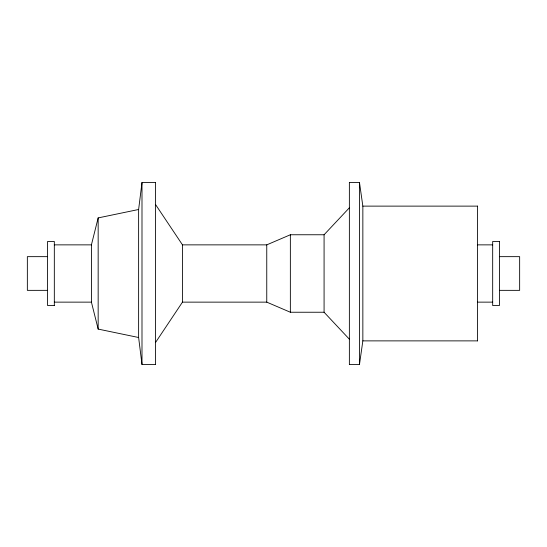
<?xml version="1.0" encoding="UTF-8"?>
<svg xmlns="http://www.w3.org/2000/svg" width="547" height="547" viewBox="0 0 547 547"><rect width="100%" height="100%" fill="white"/><g stroke="black" fill="none" stroke-linecap="round" stroke-linejoin="round"><path stroke-width="0.82" d="M155.485 364.48L141.994 364.48L138.623 337.506L98.159 329.089L91.417 302.135L91.417 244.837L98.159 217.911L138.623 209.494L141.994 182.52L155.485 182.52M155.485 342.559L182.459 302.135L182.459 244.837L155.485 204.441M349.369 207.805L324.077 234.759L290.361 234.759L266.758 244.865L182.459 244.865M349.369 182.52L359.482 182.52L362.852 206.123L477.504 206.123M54.324 244.865L91.417 244.865M477.504 244.865L492.676 244.865M47.582 256.652L27.35 256.652L27.35 290.361L47.582 290.348M499.418 256.652L519.65 256.652L519.65 290.361L499.418 290.348M54.324 302.135L91.417 302.135M182.459 302.135L266.758 302.135L290.361 312.241L324.077 312.241L349.369 339.195M477.504 302.135L492.676 302.135M477.504 340.877L362.852 340.877L359.482 364.48L349.369 364.48M477.504 206.062L477.504 340.938M362.852 206.062L362.852 340.938M359.482 182.459L359.482 364.541M349.369 182.459L349.369 364.541M324.077 234.725L324.077 312.275M290.361 234.725L290.361 312.275M266.758 244.837L266.758 302.163M155.485 182.459L155.485 364.541M141.994 182.459L141.994 364.541M138.623 209.433L138.623 337.567M98.159 217.863L98.159 329.137M499.418 241.466L492.676 241.487L492.676 305.534L499.418 305.534L499.418 241.466M54.324 305.513L47.582 305.534L47.582 241.466L54.324 241.487L54.324 305.534"/></g></svg>
